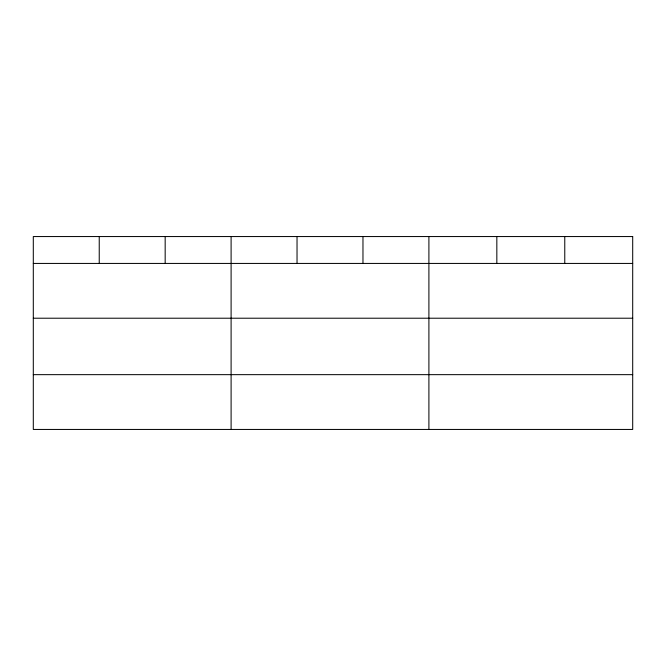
<?xml version="1.0" encoding="UTF-8"?>
<svg xmlns="http://www.w3.org/2000/svg" width="666" height="666" viewBox="0 0 666 666"><rect width="100%" height="100%" fill="white"/><g stroke="black" fill="none" stroke-linecap="round" stroke-linejoin="round"><path stroke-width="1" d="M33.3 263.428L632.7 263.428M33.3 318.215L632.7 318.215M33.3 374.658L632.7 374.658M564.768 236.555L564.768 263.428M496.836 236.555L496.836 263.428M428.904 236.555L428.904 429.445M362.97 236.555L362.97 263.428M297.036 236.555L297.036 263.428M231.102 236.555L231.102 429.445M165.168 236.555L165.168 263.428M99.234 236.555L99.234 263.428M632.7 236.555L33.3 236.555L33.3 429.445L632.7 429.445L632.7 236.555"/></g></svg>
